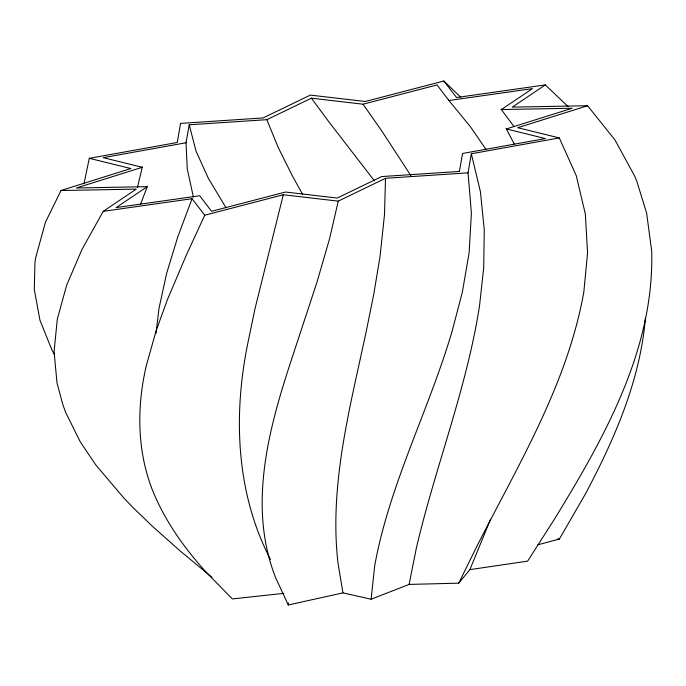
<?xml version="1.0" encoding="UTF-8"?>
<svg xmlns="http://www.w3.org/2000/svg" width="686" height="686" viewBox="0 0 686 686"><rect width="100%" height="100%" fill="white"/><g stroke="black" fill="none" stroke-linecap="round" stroke-linejoin="round"><path stroke-width="1.03" d="M458.728 583.169L477.293 545.464C518.856 463.813 567.691 383.285 583.855 291.773L587.568 252.842L585.347 214.023L576.231 175.607L559.296 137.92L471.333 153.758L468.032 172.838L385.515 178.3L384.512 214.426L380.061 256.307L373.767 294.2L366.281 331.201C350.134 407.295 329.031 484.668 337.992 563.146L342.94 592.884L371.117 599.212L409.113 584.412L458.728 583.169L469.884 569.629L490.567 519.216M342.94 592.884L288.274 604.983L288.412 602.951M645.38 318.193C640.201 380.344 614.622 438.706 585.81 493.26L559.39 539.042L537.773 544.813M371.117 599.212L374.719 565.684C389.528 484.076 429.007 409.971 452.228 330.815L462.313 292.305L469.095 252.997L471.402 213.097L468.032 172.838M155.971 333.559L158.972 308.494L166.629 273.388L177.803 236.833L192.063 198.717L103.243 211.339L82.054 249.292L66.653 285.196L57.29 319.256L54.083 351.704L56.989 382.779L62.795 404.551L65.813 412.732L80.253 441.818L95.723 464.842L124.166 498.388L134.516 509.038L152.489 526.342L179.869 550.704L211.94 577.295M189.207 124.792L186.017 142.765L103.209 157.66L142.251 167.298L76.455 187.973L147.25 186.678L116.106 207.601L199.695 195.733L211.545 211.297L285.53 192.037L337.186 198.057L381.742 176.559L459.38 171.44L462.57 153.475L545.379 138.581L506.345 128.942L572.133 108.268L501.337 109.554L532.482 88.64L448.893 100.508L437.051 84.944L363.065 104.203L311.401 98.184L266.845 119.681L189.207 124.792L196.059 151.186L208.355 178.343L226.063 207.815M409.113 584.412L416.359 548.063C435.344 466.686 466.789 388.43 479.548 305.579L483.699 267.823L484.265 229.801L480.423 191.711L471.333 153.758M83.966 183.839L89.291 158.32L177.254 142.482L180.555 123.403L263.072 117.941L310.338 95.105L365.295 101.485L443.859 81.017L460.872 97.343M385.515 178.3L338.249 201.135L329.494 239.054L316.932 282.306L292.099 357.775C268.903 427.704 247.337 505.985 275.669 577.792L288.274 604.983M137.466 187.407L142.362 166.792M338.249 201.135L283.292 194.755L254.909 309.086L247.535 344.629C233.111 416.273 236.19 493.594 270.455 559.416M140.51 204.351L147.456 186.146M283.292 194.755L204.728 215.224L186.095 255.638L167.375 299.739L156.159 330.652L146.367 365.415C136.746 406.309 136.917 449.999 152.223 489.512C164.554 520.408 183.942 547.668 206.152 572.21L232.4 598.938L283.833 593.347M89.291 158.32L130.837 168.533L60.994 190.511L45.439 222.281L35.595 258.005L34.935 262.867L34.3 289.655L39.977 320.302L52.033 350.237L54.597 354.696M103.243 211.339L136.257 189.122L60.994 190.511M568.077 106.613L545.344 84.901L512.331 107.119L587.593 105.73L614.99 139.978L634.533 175.822L636.831 181.361L646.606 212.96L651.7 251.102C654.384 349.157 604.22 437.968 554.554 518.959L527.645 561.139L469.884 569.629M587.593 105.73L517.75 127.707L559.296 137.92M545.344 84.901L456.533 97.523L443.859 81.017M557.264 538.973L559.39 539.042M448.515 100.045L470.21 126.456L486.185 149.659M192.063 198.717L204.728 215.224M500.969 109.065L513.908 126.456M311.401 98.184L328.62 121.482L374.547 181.01M363.065 104.203L382.068 131.403L410.888 175.667M302.5 194.215L292.047 175.23L277.95 146.924L266.665 119.235M506.062 128.411L514.26 144.026M193.392 197.062L187.261 168.919L186 142.302M459.328 170.84L459.38 171.44"/></g></svg>
